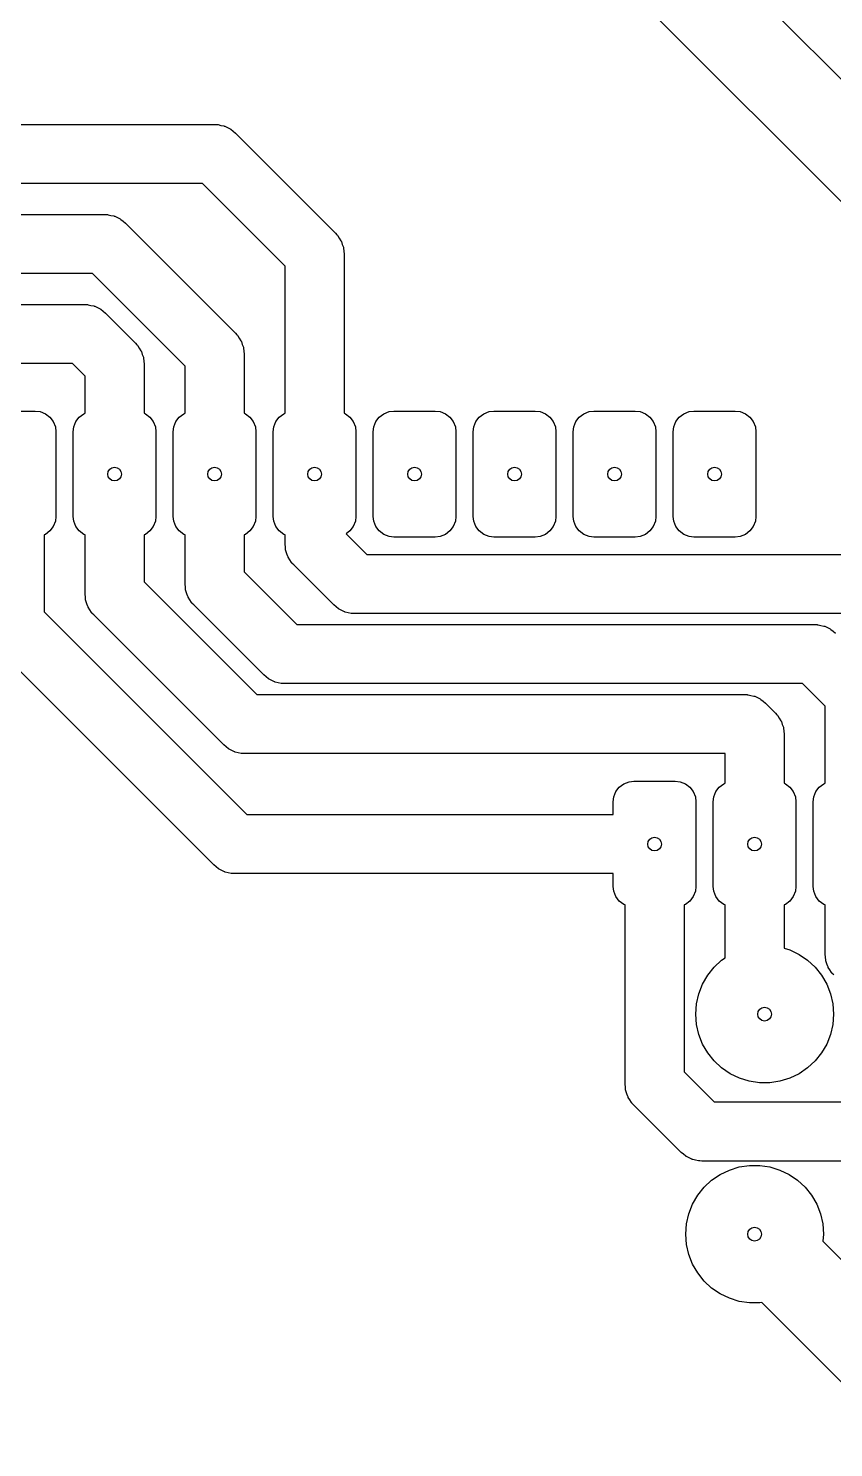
# Model space of a CAD drawing. Extents: x 95.5 to 177.5, y -135.5 to -53.3.
# Drawn here: x 136.75 to 157.2, y -130.64 to -94.6 of the extents above; entities that cross this region are included whole.
import ezdxf

# ---------------------------------------------------------------- set-up
doc = ezdxf.new("R2010")
doc.units = 0
doc.layers.add('BLACK', color=7, linetype='CONTINUOUS')

msp = doc.modelspace()

# ---------------------------------------------------------------- linework, layer by layer
at = {"layer": 'BLACK', "linetype": 'CONTINUOUS'}
for p, q in [((148.166, -86.6664), (167.75, -106.25)), ((166.516, -108.128), (146.288, -87.8998)), ((131.572, -97.04), (141.478, -97.04)), ((141.478, -97.04), (141.532, -97.0432)), ((141.532, -97.0432), (141.543, -97.0429)), ((141.543, -97.0429), (141.55, -97.0442)), ((141.55, -97.0442), (141.565, -97.0451)), ((141.565, -97.0451), (141.639, -97.0627)), ((141.639, -97.0627), (141.714, -97.0781)), ((141.714, -97.0781), (141.724, -97.0827)), ((141.724, -97.0827), (141.735, -97.0852)), ((141.735, -97.0852), (141.803, -97.1194)), ((141.803, -97.1194), (141.872, -97.1517)), ((141.872, -97.1517), (141.88, -97.1585)), ((141.88, -97.1585), (141.89, -97.1634)), ((141.89, -97.1634), (141.949, -97.2124)), ((141.949, -97.2124), (142.008, -97.2597)), ((142.008, -97.2597), (144.548, -99.7997)), ((141.167, -98.54), (131.883, -98.54)), ((143.268, -100.641), (141.167, -98.54)), ((132.334, -99.326), (138.684, -99.326)), ((138.684, -99.326), (138.738, -99.3292)), ((138.738, -99.3292), (138.749, -99.3289)), ((138.749, -99.3289), (138.756, -99.3302)), ((138.756, -99.3302), (138.771, -99.3311)), ((138.771, -99.3311), (138.845, -99.3487)), ((138.845, -99.3487), (138.92, -99.3641)), ((138.92, -99.3641), (138.93, -99.3687)), ((138.93, -99.3687), (138.941, -99.3712)), ((138.941, -99.3712), (139.009, -99.4054)), ((139.009, -99.4054), (139.078, -99.4377)), ((139.078, -99.4377), (139.086, -99.4445)), ((139.086, -99.4445), (139.096, -99.4494)), ((139.096, -99.4494), (139.155, -99.4984)), ((139.155, -99.4984), (139.214, -99.5457)), ((139.214, -99.5457), (142.008, -102.34)), ((144.548, -99.7997), (144.585, -99.8404)), ((144.585, -99.8404), (144.593, -99.8479)), ((144.593, -99.8479), (144.596, -99.8534)), ((144.596, -99.8534), (144.606, -99.8648)), ((144.606, -99.8648), (144.646, -99.9297)), ((144.646, -99.9297), (144.688, -99.9934)), ((144.688, -99.9934), (144.692, -100.004)), ((144.692, -100.004), (144.698, -100.013)), ((144.698, -100.013), (144.722, -100.085)), ((144.722, -100.085), (144.748, -100.157)), ((144.748, -100.157), (144.749, -100.168)), ((144.749, -100.168), (144.753, -100.178)), ((144.753, -100.178), (144.759, -100.254)), ((144.759, -100.254), (144.768, -100.33)), ((144.768, -100.33), (144.768, -104.373)), ((138.373, -100.826), (132.645, -100.826)), ((140.728, -103.181), (138.373, -100.826)), ((143.268, -104.373), (143.268, -100.641)), ((133.35, -101.612), (138.176, -101.612)), ((138.176, -101.612), (138.23, -101.615)), ((138.23, -101.615), (138.241, -101.615)), ((138.241, -101.615), (138.248, -101.616)), ((138.248, -101.616), (138.263, -101.617)), ((138.263, -101.617), (138.337, -101.635)), ((138.337, -101.635), (138.412, -101.65)), ((138.412, -101.65), (138.422, -101.655)), ((138.422, -101.655), (138.433, -101.657)), ((138.433, -101.657), (138.501, -101.691)), ((138.501, -101.691), (138.57, -101.724)), ((138.57, -101.724), (138.578, -101.73)), ((138.578, -101.73), (138.588, -101.735)), ((138.588, -101.735), (138.647, -101.784)), ((138.647, -101.784), (138.706, -101.832)), ((138.706, -101.832), (139.468, -102.594)), ((142.008, -102.34), (142.045, -102.38)), ((139.468, -102.594), (139.505, -102.634)), ((139.505, -102.634), (139.513, -102.642)), ((139.513, -102.642), (139.516, -102.647)), ((139.516, -102.647), (139.526, -102.659)), ((139.526, -102.659), (139.566, -102.724)), ((142.045, -102.38), (142.053, -102.388)), ((142.053, -102.388), (142.056, -102.393)), ((142.056, -102.393), (142.066, -102.405)), ((142.066, -102.405), (142.106, -102.47)), ((142.106, -102.47), (142.148, -102.533)), ((142.148, -102.533), (142.152, -102.544)), ((142.152, -102.544), (142.158, -102.553)), ((142.158, -102.553), (142.182, -102.625)), ((142.182, -102.625), (142.208, -102.697)), ((142.208, -102.697), (142.209, -102.708)), ((142.209, -102.708), (142.213, -102.718)), ((142.213, -102.718), (142.219, -102.794)), ((139.566, -102.724), (139.608, -102.787)), ((139.608, -102.787), (139.612, -102.798)), ((139.612, -102.798), (139.618, -102.807)), ((139.618, -102.807), (139.642, -102.879)), ((139.642, -102.879), (139.668, -102.951)), ((139.668, -102.951), (139.669, -102.962)), ((139.669, -102.962), (139.673, -102.972)), ((139.673, -102.972), (139.679, -103.048)), ((139.679, -103.048), (139.688, -103.124)), ((142.219, -102.794), (142.228, -102.87)), ((142.228, -102.87), (142.228, -104.373)), ((137.865, -103.112), (133.661, -103.112)), ((138.188, -103.435), (137.865, -103.112)), ((138.188, -104.373), (138.188, -103.435)), ((139.688, -103.124), (139.688, -104.373)), ((140.728, -104.373), (140.728, -103.181)), ((135.873, -104.318), (136.923, -104.318)), ((136.923, -104.318), (137.047, -104.333)), ((137.047, -104.333), (137.18, -104.385)), ((137.18, -104.385), (137.294, -104.472)), ((137.294, -104.472), (137.381, -104.586)), ((137.955, -104.586), (138.042, -104.472)), ((138.042, -104.472), (138.156, -104.385)), ((138.156, -104.385), (138.188, -104.373)), ((139.688, -104.373), (139.72, -104.385)), ((139.72, -104.385), (139.834, -104.472)), ((139.834, -104.472), (139.921, -104.586)), ((140.495, -104.586), (140.582, -104.472)), ((140.582, -104.472), (140.696, -104.385)), ((140.696, -104.385), (140.728, -104.373)), ((142.228, -104.373), (142.26, -104.385)), ((142.26, -104.385), (142.374, -104.472)), ((142.374, -104.472), (142.461, -104.586)), ((143.035, -104.586), (143.122, -104.472)), ((143.122, -104.472), (143.236, -104.385)), ((143.236, -104.385), (143.268, -104.373)), ((144.768, -104.373), (144.8, -104.385)), ((144.8, -104.385), (144.914, -104.472)), ((144.914, -104.472), (145.001, -104.586)), ((145.575, -104.586), (145.662, -104.472)), ((145.662, -104.472), (145.776, -104.385)), ((145.776, -104.385), (145.909, -104.333)), ((145.909, -104.333), (146.033, -104.318)), ((146.033, -104.318), (147.083, -104.318)), ((147.083, -104.318), (147.207, -104.333)), ((147.207, -104.333), (147.34, -104.385)), ((147.34, -104.385), (147.454, -104.472)), ((147.454, -104.472), (147.541, -104.586)), ((148.115, -104.586), (148.202, -104.472)), ((148.202, -104.472), (148.316, -104.385)), ((148.316, -104.385), (148.449, -104.333)), ((148.449, -104.333), (148.573, -104.318)), ((148.573, -104.318), (149.623, -104.318)), ((149.623, -104.318), (149.747, -104.333)), ((149.747, -104.333), (149.88, -104.385)), ((149.88, -104.385), (149.994, -104.472)), ((149.994, -104.472), (150.081, -104.586)), ((150.655, -104.586), (150.742, -104.472)), ((150.742, -104.472), (150.856, -104.385)), ((150.856, -104.385), (150.989, -104.333)), ((150.989, -104.333), (151.113, -104.318)), ((151.113, -104.318), (152.163, -104.318)), ((152.163, -104.318), (152.287, -104.333)), ((152.287, -104.333), (152.42, -104.385)), ((152.42, -104.385), (152.534, -104.472)), ((152.534, -104.472), (152.621, -104.586)), ((153.195, -104.586), (153.282, -104.472)), ((153.282, -104.472), (153.396, -104.385)), ((153.396, -104.385), (153.529, -104.333)), ((153.529, -104.333), (153.653, -104.318)), ((153.653, -104.318), (154.703, -104.318)), ((154.703, -104.318), (154.827, -104.333)), ((154.827, -104.333), (154.96, -104.385)), ((154.96, -104.385), (155.074, -104.472)), ((155.074, -104.472), (155.161, -104.586)), ((137.381, -104.586), (137.433, -104.719)), ((137.433, -104.719), (137.448, -104.843)), ((137.448, -104.843), (137.448, -106.993)), ((137.888, -104.843), (137.903, -104.719)), ((137.888, -106.993), (137.888, -104.843)), ((137.903, -104.719), (137.955, -104.586)), ((139.921, -104.586), (139.973, -104.719)), ((139.973, -104.719), (139.988, -104.843)), ((139.988, -104.843), (139.988, -106.993)), ((140.428, -104.843), (140.443, -104.719)), ((140.428, -106.993), (140.428, -104.843)), ((140.443, -104.719), (140.495, -104.586)), ((142.461, -104.586), (142.513, -104.719)), ((142.513, -104.719), (142.528, -104.843)), ((142.528, -104.843), (142.528, -106.993)), ((142.968, -104.843), (142.983, -104.719)), ((142.968, -106.993), (142.968, -104.843)), ((142.983, -104.719), (143.035, -104.586)), ((145.001, -104.586), (145.053, -104.719)), ((145.053, -104.719), (145.068, -104.843)), ((145.068, -104.843), (145.068, -106.993)), ((145.508, -104.843), (145.523, -104.719)), ((145.508, -106.993), (145.508, -104.843)), ((145.523, -104.719), (145.575, -104.586)), ((147.541, -104.586), (147.593, -104.719)), ((147.593, -104.719), (147.608, -104.843)), ((147.608, -104.843), (147.608, -106.993)), ((148.048, -104.843), (148.063, -104.719)), ((148.048, -106.993), (148.048, -104.843)), ((148.063, -104.719), (148.115, -104.586)), ((150.081, -104.586), (150.133, -104.719)), ((150.133, -104.719), (150.148, -104.843)), ((150.148, -104.843), (150.148, -106.993)), ((150.588, -104.843), (150.603, -104.719)), ((150.588, -106.993), (150.588, -104.843)), ((150.603, -104.719), (150.655, -104.586)), ((152.621, -104.586), (152.673, -104.719)), ((152.673, -104.719), (152.688, -104.843)), ((152.688, -104.843), (152.688, -106.993)), ((153.128, -104.843), (153.143, -104.719)), ((153.128, -106.993), (153.128, -104.843)), ((153.143, -104.719), (153.195, -104.586)), ((155.161, -104.586), (155.213, -104.719)), ((155.213, -104.719), (155.228, -104.843)), ((155.228, -104.843), (155.228, -106.993)), ((137.448, -106.993), (137.433, -107.117)), ((137.903, -107.117), (137.888, -106.993)), ((139.988, -106.993), (139.973, -107.117)), ((140.443, -107.117), (140.428, -106.993)), ((142.528, -106.993), (142.513, -107.117)), ((142.983, -107.117), (142.968, -106.993)), ((145.068, -106.993), (145.053, -107.117)), ((145.523, -107.117), (145.508, -106.993)), ((147.608, -106.993), (147.593, -107.117)), ((148.063, -107.117), (148.048, -106.993)), ((150.148, -106.993), (150.133, -107.117)), ((150.603, -107.117), (150.588, -106.993)), ((152.688, -106.993), (152.673, -107.117)), ((153.143, -107.117), (153.128, -106.993)), ((155.228, -106.993), (155.213, -107.117)), ((137.294, -107.364), (137.18, -107.451)), ((137.381, -107.25), (137.294, -107.364)), ((137.433, -107.117), (137.381, -107.25)), ((137.955, -107.25), (137.903, -107.117)), ((138.042, -107.364), (137.955, -107.25)), ((138.156, -107.451), (138.042, -107.364)), ((139.834, -107.364), (139.72, -107.451)), ((139.921, -107.25), (139.834, -107.364)), ((139.973, -107.117), (139.921, -107.25)), ((140.495, -107.25), (140.443, -107.117)), ((140.582, -107.364), (140.495, -107.25)), ((140.696, -107.451), (140.582, -107.364)), ((142.374, -107.364), (142.26, -107.451)), ((142.461, -107.25), (142.374, -107.364)), ((142.513, -107.117), (142.461, -107.25)), ((143.035, -107.25), (142.983, -107.117)), ((143.122, -107.364), (143.035, -107.25)), ((143.236, -107.451), (143.122, -107.364)), ((144.914, -107.364), (144.819, -107.436)), ((145.001, -107.25), (144.914, -107.364)), ((145.053, -107.117), (145.001, -107.25)), ((145.575, -107.25), (145.523, -107.117)), ((145.662, -107.364), (145.575, -107.25)), ((145.776, -107.451), (145.662, -107.364)), ((147.454, -107.364), (147.34, -107.451)), ((147.541, -107.25), (147.454, -107.364)), ((147.593, -107.117), (147.541, -107.25)), ((148.115, -107.25), (148.063, -107.117)), ((148.202, -107.364), (148.115, -107.25)), ((148.316, -107.451), (148.202, -107.364)), ((149.994, -107.364), (149.88, -107.451)), ((150.081, -107.25), (149.994, -107.364)), ((150.133, -107.117), (150.081, -107.25)), ((150.655, -107.25), (150.603, -107.117)), ((150.742, -107.364), (150.655, -107.25)), ((150.856, -107.451), (150.742, -107.364)), ((152.534, -107.364), (152.42, -107.451)), ((152.621, -107.25), (152.534, -107.364)), ((152.673, -107.117), (152.621, -107.25)), ((153.195, -107.25), (153.143, -107.117)), ((153.282, -107.364), (153.195, -107.25)), ((153.396, -107.451), (153.282, -107.364)), ((155.074, -107.364), (154.96, -107.451)), ((155.161, -107.25), (155.074, -107.364)), ((155.213, -107.117), (155.161, -107.25)), ((137.18, -107.451), (137.148, -107.463)), ((137.148, -107.463), (137.148, -109.417)), ((138.188, -107.463), (138.156, -107.451)), ((138.188, -108.966), (138.188, -107.463)), ((139.72, -107.451), (139.688, -107.463)), ((139.688, -107.463), (139.688, -108.655)), ((140.728, -107.463), (140.696, -107.451)), ((140.728, -108.712), (140.728, -107.463)), ((142.26, -107.451), (142.228, -107.463)), ((142.228, -107.463), (142.228, -108.401)), ((143.268, -107.463), (143.236, -107.451)), ((143.268, -107.696), (143.268, -107.463)), ((143.277, -107.772), (143.268, -107.696)), ((144.819, -107.436), (145.345, -107.962)), ((145.909, -107.503), (145.776, -107.451)), ((146.033, -107.518), (145.909, -107.503)), ((147.083, -107.518), (146.033, -107.518)), ((147.207, -107.503), (147.083, -107.518)), ((147.34, -107.451), (147.207, -107.503)), ((148.449, -107.503), (148.316, -107.451)), ((148.573, -107.518), (148.449, -107.503)), ((149.623, -107.518), (148.573, -107.518)), ((149.747, -107.503), (149.623, -107.518)), ((149.88, -107.451), (149.747, -107.503)), ((150.989, -107.503), (150.856, -107.451)), ((151.113, -107.518), (150.989, -107.503)), ((152.163, -107.518), (151.113, -107.518)), ((152.287, -107.503), (152.163, -107.518)), ((152.42, -107.451), (152.287, -107.503)), ((153.529, -107.503), (153.396, -107.451)), ((153.653, -107.518), (153.529, -107.503)), ((154.703, -107.518), (153.653, -107.518)), ((154.827, -107.503), (154.703, -107.518)), ((154.96, -107.451), (154.827, -107.503)), ((143.283, -107.848), (143.277, -107.772)), ((143.287, -107.858), (143.283, -107.848)), ((143.288, -107.869), (143.287, -107.858)), ((143.314, -107.941), (143.288, -107.869)), ((143.338, -108.013), (143.314, -107.941)), ((143.344, -108.022), (143.338, -108.013)), ((143.348, -108.033), (143.344, -108.022)), ((143.39, -108.096), (143.348, -108.033)), ((143.43, -108.161), (143.39, -108.096)), ((145.345, -107.962), (159.258, -107.962)), ((142.228, -108.401), (143.567, -109.74)), ((143.44, -108.173), (143.43, -108.161)), ((143.443, -108.178), (143.44, -108.173)), ((143.451, -108.186), (143.443, -108.178)), ((143.488, -108.226), (143.451, -108.186)), ((144.504, -109.242), (143.488, -108.226)), ((139.688, -108.655), (142.551, -111.518)), ((140.737, -108.788), (140.728, -108.712)), ((140.743, -108.864), (140.737, -108.788)), ((138.197, -109.042), (138.188, -108.966)), ((138.203, -109.118), (138.197, -109.042)), ((138.207, -109.128), (138.203, -109.118)), ((138.208, -109.139), (138.207, -109.128)), ((138.234, -109.211), (138.208, -109.139)), ((140.747, -108.874), (140.743, -108.864)), ((140.748, -108.885), (140.747, -108.874)), ((140.774, -108.957), (140.748, -108.885)), ((140.798, -109.029), (140.774, -108.957)), ((140.804, -109.038), (140.798, -109.029)), ((140.808, -109.049), (140.804, -109.038)), ((140.85, -109.112), (140.808, -109.049)), ((140.89, -109.177), (140.85, -109.112)), ((140.9, -109.189), (140.89, -109.177)), ((140.903, -109.194), (140.9, -109.189)), ((140.911, -109.202), (140.903, -109.194)), ((140.948, -109.242), (140.911, -109.202)), ((137.148, -109.417), (142.297, -114.566)), ((138.258, -109.283), (138.234, -109.211)), ((138.264, -109.292), (138.258, -109.283)), ((138.268, -109.303), (138.264, -109.292)), ((138.31, -109.366), (138.268, -109.303)), ((138.35, -109.431), (138.31, -109.366)), ((138.36, -109.443), (138.35, -109.431)), ((138.363, -109.448), (138.36, -109.443)), ((138.371, -109.456), (138.363, -109.448)), ((138.408, -109.496), (138.371, -109.456)), ((141.71, -112.798), (138.408, -109.496)), ((142.726, -111.02), (140.948, -109.242)), ((144.563, -109.29), (144.504, -109.242)), ((144.622, -109.339), (144.563, -109.29)), ((144.632, -109.344), (144.622, -109.339)), ((144.64, -109.35), (144.632, -109.344)), ((144.709, -109.383), (144.64, -109.35)), ((144.777, -109.417), (144.709, -109.383)), ((144.788, -109.419), (144.777, -109.417)), ((144.798, -109.424), (144.788, -109.419)), ((144.873, -109.439), (144.798, -109.424)), ((144.947, -109.457), (144.873, -109.439)), ((144.962, -109.458), (144.947, -109.457)), ((144.969, -109.459), (144.962, -109.458)), ((144.98, -109.459), (144.969, -109.459)), ((145.034, -109.462), (144.98, -109.459)), ((158.947, -109.462), (145.034, -109.462)), ((143.567, -109.74), (156.718, -109.74)), ((156.718, -109.74), (156.772, -109.743)), ((156.772, -109.743), (156.783, -109.743)), ((156.783, -109.743), (156.79, -109.744)), ((156.79, -109.744), (156.805, -109.745)), ((156.805, -109.745), (156.879, -109.763)), ((156.879, -109.763), (156.954, -109.778)), ((156.954, -109.778), (156.964, -109.783)), ((156.964, -109.783), (156.975, -109.785)), ((156.975, -109.785), (157.043, -109.819)), ((157.043, -109.819), (157.112, -109.852)), ((157.112, -109.852), (157.12, -109.858)), ((157.12, -109.858), (157.13, -109.863)), ((157.13, -109.863), (157.189, -109.912)), ((157.189, -109.912), (157.248, -109.96)), ((141.456, -115.846), (135.868, -110.258)), ((142.785, -111.068), (142.726, -111.02)), ((142.844, -111.117), (142.785, -111.068)), ((142.854, -111.122), (142.844, -111.117)), ((142.862, -111.128), (142.854, -111.122)), ((142.931, -111.161), (142.862, -111.128)), ((142.999, -111.195), (142.931, -111.161)), ((143.01, -111.197), (142.999, -111.195)), ((143.02, -111.202), (143.01, -111.197)), ((143.095, -111.217), (143.02, -111.202)), ((143.169, -111.235), (143.095, -111.217)), ((143.184, -111.236), (143.169, -111.235)), ((143.191, -111.237), (143.184, -111.236)), ((143.202, -111.237), (143.191, -111.237)), ((143.256, -111.24), (143.202, -111.237)), ((156.407, -111.24), (143.256, -111.24)), ((156.984, -111.817), (156.407, -111.24)), ((142.551, -111.518), (154.94, -111.518)), ((154.94, -111.518), (154.994, -111.521)), ((154.994, -111.521), (155.005, -111.521)), ((155.005, -111.521), (155.012, -111.522)), ((155.012, -111.522), (155.027, -111.523)), ((155.027, -111.523), (155.101, -111.541)), ((155.101, -111.541), (155.176, -111.556)), ((155.176, -111.556), (155.186, -111.561)), ((155.186, -111.561), (155.197, -111.563)), ((155.197, -111.563), (155.265, -111.597)), ((155.265, -111.597), (155.334, -111.63)), ((155.334, -111.63), (155.342, -111.636)), ((155.342, -111.636), (155.352, -111.641)), ((155.352, -111.641), (155.411, -111.69)), ((155.411, -111.69), (155.47, -111.738)), ((155.47, -111.738), (155.724, -111.992)), ((155.724, -111.992), (155.761, -112.032)), ((155.761, -112.032), (155.769, -112.04)), ((155.769, -112.04), (155.772, -112.045)), ((155.772, -112.045), (155.782, -112.057)), ((155.782, -112.057), (155.822, -112.122)), ((156.984, -113.771), (156.984, -111.817)), ((155.822, -112.122), (155.864, -112.185)), ((155.864, -112.185), (155.868, -112.196)), ((155.868, -112.196), (155.874, -112.205)), ((155.874, -112.205), (155.898, -112.277)), ((155.898, -112.277), (155.924, -112.349)), ((155.924, -112.349), (155.925, -112.36)), ((155.925, -112.36), (155.929, -112.37)), ((155.929, -112.37), (155.935, -112.446)), ((155.935, -112.446), (155.944, -112.522)), ((141.769, -112.846), (141.71, -112.798)), ((155.944, -112.522), (155.944, -113.771)), ((141.828, -112.895), (141.769, -112.846)), ((141.838, -112.9), (141.828, -112.895)), ((141.846, -112.906), (141.838, -112.9)), ((141.915, -112.939), (141.846, -112.906)), ((141.983, -112.973), (141.915, -112.939)), ((141.994, -112.975), (141.983, -112.973)), ((142.004, -112.98), (141.994, -112.975)), ((142.079, -112.995), (142.004, -112.98)), ((142.153, -113.013), (142.079, -112.995)), ((142.168, -113.014), (142.153, -113.013)), ((142.175, -113.015), (142.168, -113.014)), ((142.186, -113.015), (142.175, -113.015)), ((142.24, -113.018), (142.186, -113.015)), ((154.444, -113.018), (142.24, -113.018)), ((154.444, -113.771), (154.444, -113.018)), ((151.671, -113.984), (151.758, -113.87)), ((151.758, -113.87), (151.872, -113.783)), ((151.872, -113.783), (152.005, -113.731)), ((152.005, -113.731), (152.129, -113.716)), ((152.129, -113.716), (153.179, -113.716)), ((153.179, -113.716), (153.303, -113.731)), ((153.303, -113.731), (153.436, -113.783)), ((153.436, -113.783), (153.55, -113.87)), ((153.55, -113.87), (153.637, -113.984)), ((154.211, -113.984), (154.298, -113.87)), ((154.298, -113.87), (154.412, -113.783)), ((154.412, -113.783), (154.444, -113.771)), ((155.944, -113.771), (155.976, -113.783)), ((155.976, -113.783), (156.09, -113.87)), ((156.09, -113.87), (156.177, -113.984)), ((156.751, -113.984), (156.838, -113.87)), ((156.838, -113.87), (156.952, -113.783)), ((156.952, -113.783), (156.984, -113.771)), ((151.604, -114.241), (151.619, -114.117)), ((151.604, -114.566), (151.604, -114.241)), ((151.619, -114.117), (151.671, -113.984)), ((153.637, -113.984), (153.689, -114.117)), ((153.689, -114.117), (153.704, -114.241)), ((153.704, -114.241), (153.704, -116.391)), ((154.144, -114.241), (154.159, -114.117)), ((154.144, -116.391), (154.144, -114.241)), ((154.159, -114.117), (154.211, -113.984)), ((156.177, -113.984), (156.229, -114.117)), ((156.229, -114.117), (156.244, -114.241)), ((156.244, -114.241), (156.244, -116.391)), ((156.684, -114.241), (156.699, -114.117)), ((156.684, -116.391), (156.684, -114.241)), ((156.699, -114.117), (156.751, -113.984)), ((142.297, -114.566), (151.604, -114.566)), ((141.515, -115.894), (141.456, -115.846)), ((141.574, -115.943), (141.515, -115.894)), ((141.584, -115.948), (141.574, -115.943)), ((141.592, -115.954), (141.584, -115.948)), ((141.661, -115.987), (141.592, -115.954)), ((141.729, -116.021), (141.661, -115.987)), ((141.74, -116.023), (141.729, -116.021)), ((141.75, -116.028), (141.74, -116.023)), ((141.825, -116.043), (141.75, -116.028)), ((141.899, -116.061), (141.825, -116.043)), ((141.914, -116.062), (141.899, -116.061)), ((141.921, -116.063), (141.914, -116.062)), ((141.932, -116.063), (141.921, -116.063)), ((141.986, -116.066), (141.932, -116.063)), ((151.604, -116.066), (141.986, -116.066)), ((151.604, -116.391), (151.604, -116.066)), ((151.619, -116.515), (151.604, -116.391)), ((153.704, -116.391), (153.689, -116.515)), ((154.159, -116.515), (154.144, -116.391)), ((156.244, -116.391), (156.229, -116.515)), ((156.699, -116.515), (156.684, -116.391)), ((151.671, -116.648), (151.619, -116.515)), ((151.758, -116.762), (151.671, -116.648)), ((151.872, -116.849), (151.758, -116.762)), ((153.55, -116.762), (153.436, -116.849)), ((153.637, -116.648), (153.55, -116.762)), ((153.689, -116.515), (153.637, -116.648)), ((154.211, -116.648), (154.159, -116.515)), ((154.298, -116.762), (154.211, -116.648)), ((154.412, -116.849), (154.298, -116.762)), ((156.09, -116.762), (155.976, -116.849)), ((156.177, -116.648), (156.09, -116.762)), ((156.229, -116.515), (156.177, -116.648)), ((156.751, -116.648), (156.699, -116.515)), ((156.838, -116.762), (156.751, -116.648)), ((156.952, -116.849), (156.838, -116.762)), ((151.904, -116.861), (151.872, -116.849)), ((151.904, -121.412), (151.904, -116.861)), ((153.436, -116.849), (153.404, -116.861)), ((153.404, -116.861), (153.404, -121.101)), ((154.444, -116.861), (154.412, -116.849)), ((154.444, -118.206), (154.444, -116.861)), ((155.976, -116.849), (155.944, -116.861)), ((155.944, -116.861), (155.944, -117.961)), ((156.984, -116.861), (156.952, -116.849)), ((156.984, -118.11), (156.984, -116.861)), ((154.357, -118.266), (154.444, -118.206)), ((155.944, -117.961), (156.087, -118.005)), ((156.087, -118.005), (156.323, -118.118)), ((156.323, -118.118), (156.539, -118.266)), ((156.993, -118.186), (156.984, -118.11)), ((156.999, -118.262), (156.993, -118.186)), ((154.002, -118.648), (154.165, -118.444)), ((154.165, -118.444), (154.357, -118.266)), ((156.539, -118.266), (156.731, -118.444)), ((156.731, -118.444), (156.894, -118.648)), ((157.003, -118.272), (156.999, -118.262)), ((157.004, -118.283), (157.003, -118.272)), ((157.03, -118.355), (157.004, -118.283)), ((157.054, -118.427), (157.03, -118.355)), ((157.06, -118.436), (157.054, -118.427)), ((157.064, -118.447), (157.06, -118.436)), ((157.106, -118.51), (157.064, -118.447)), ((157.146, -118.575), (157.106, -118.51)), ((157.156, -118.587), (157.146, -118.575)), ((153.776, -119.118), (153.871, -118.875)), ((153.871, -118.875), (154.002, -118.648)), ((156.894, -118.648), (157.025, -118.875)), ((157.025, -118.875), (157.12, -119.118)), ((157.159, -118.592), (157.156, -118.587)), ((157.167, -118.6), (157.159, -118.592)), ((157.204, -118.64), (157.167, -118.6)), ((153.718, -119.373), (153.776, -119.118)), ((157.12, -119.118), (157.178, -119.373)), ((153.698, -119.634), (153.718, -119.373)), ((153.718, -119.895), (153.698, -119.634)), ((157.178, -119.373), (157.198, -119.634)), ((157.198, -119.634), (157.178, -119.895)), ((153.776, -120.15), (153.718, -119.895)), ((157.178, -119.895), (157.12, -120.15)), ((153.871, -120.393), (153.776, -120.15)), ((157.12, -120.15), (157.025, -120.393)), ((154.002, -120.62), (153.871, -120.393)), ((154.165, -120.824), (154.002, -120.62)), ((156.894, -120.62), (156.731, -120.824)), ((157.025, -120.393), (156.894, -120.62)), ((153.404, -121.101), (154.168, -121.865)), ((154.357, -121.002), (154.165, -120.824)), ((154.573, -121.15), (154.357, -121.002)), ((156.539, -121.002), (156.323, -121.15)), ((156.731, -120.824), (156.539, -121.002)), ((151.913, -121.488), (151.904, -121.412)), ((154.809, -121.263), (154.573, -121.15)), ((155.059, -121.34), (154.809, -121.263)), ((155.317, -121.379), (155.059, -121.34)), ((155.579, -121.379), (155.317, -121.379)), ((155.837, -121.34), (155.579, -121.379)), ((156.087, -121.263), (155.837, -121.34)), ((156.323, -121.15), (156.087, -121.263)), ((151.919, -121.564), (151.913, -121.488)), ((151.923, -121.574), (151.919, -121.564)), ((151.924, -121.585), (151.923, -121.574)), ((151.95, -121.657), (151.924, -121.585)), ((151.974, -121.729), (151.95, -121.657)), ((151.98, -121.738), (151.974, -121.729)), ((151.984, -121.749), (151.98, -121.738)), ((152.026, -121.812), (151.984, -121.749)), ((152.066, -121.877), (152.026, -121.812)), ((152.076, -121.889), (152.066, -121.877)), ((152.079, -121.894), (152.076, -121.889)), ((152.087, -121.902), (152.079, -121.894)), ((152.124, -121.942), (152.087, -121.902)), ((153.327, -123.145), (152.124, -121.942)), ((154.168, -121.865), (159.045, -121.865)), ((153.386, -123.193), (153.327, -123.145)), ((153.445, -123.242), (153.386, -123.193)), ((153.455, -123.247), (153.445, -123.242)), ((153.463, -123.253), (153.455, -123.247)), ((153.532, -123.286), (153.463, -123.253)), ((153.6, -123.32), (153.532, -123.286)), ((153.611, -123.322), (153.6, -123.32)), ((153.621, -123.327), (153.611, -123.322)), ((153.696, -123.342), (153.621, -123.327)), ((153.77, -123.36), (153.696, -123.342)), ((153.785, -123.361), (153.77, -123.36)), ((153.792, -123.362), (153.785, -123.361)), ((153.803, -123.362), (153.792, -123.362)), ((153.857, -123.365), (153.803, -123.362)), ((159.045, -123.365), (153.857, -123.365)), ((154.319, -123.706), (154.555, -123.593)), ((154.555, -123.593), (154.805, -123.516)), ((154.805, -123.516), (155.063, -123.477)), ((155.063, -123.477), (155.325, -123.477)), ((155.325, -123.477), (155.583, -123.516)), ((155.583, -123.516), (155.833, -123.593)), ((155.833, -123.593), (156.069, -123.706)), ((153.911, -124.032), (154.103, -123.854)), ((154.103, -123.854), (154.319, -123.706)), ((156.069, -123.706), (156.285, -123.854)), ((156.285, -123.854), (156.477, -124.032)), ((153.617, -124.463), (153.748, -124.236)), ((153.748, -124.236), (153.911, -124.032)), ((156.477, -124.032), (156.64, -124.236)), ((156.64, -124.236), (156.771, -124.463)), ((153.464, -124.961), (153.522, -124.706)), ((153.522, -124.706), (153.617, -124.463)), ((156.771, -124.463), (156.866, -124.706)), ((156.866, -124.706), (156.924, -124.961)), ((153.444, -125.222), (153.464, -124.961)), ((156.924, -124.961), (156.944, -125.222)), ((153.464, -125.483), (153.444, -125.222)), ((156.944, -125.222), (156.93, -125.403)), ((156.93, -125.403), (160.603, -129.075)), ((153.522, -125.738), (153.464, -125.483)), ((153.617, -125.981), (153.522, -125.738)), ((153.748, -126.208), (153.617, -125.981)), ((153.911, -126.412), (153.748, -126.208)), ((154.103, -126.59), (153.911, -126.412)), ((154.319, -126.738), (154.103, -126.59)), ((154.555, -126.851), (154.319, -126.738)), ((154.805, -126.928), (154.555, -126.851)), ((155.063, -126.967), (154.805, -126.928)), ((155.325, -126.967), (155.063, -126.967)), ((155.376, -126.959), (155.325, -126.967)), ((159.059, -130.643), (155.376, -126.959))]:
    msp.add_line(p, q, dxfattribs=at)
at = {"layer": 'BLACK'}
for centre in [(138.938, -105.918), (141.478, -105.918), (144.018, -105.918), (146.558, -105.918), (149.098, -105.918), (151.638, -105.918), (154.178, -105.918), (152.654, -115.316), (155.194, -115.316), (155.448, -119.634), (155.194, -125.222)]:
    msp.add_circle(centre, 0.175, dxfattribs=at)

doc.saveas('drawing.dxf')
